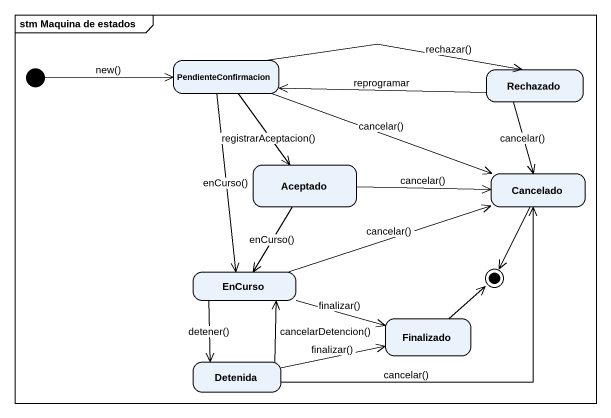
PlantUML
@startuml
mainframe stm Maquina de estados
hide empty description
state PendienteConfirmacion
state Rechazado
state Aceptado
state Cancelado
state EnCurso
state Finalizado
state Detenida
[*] -right-> PendienteConfirmacion : new()
PendienteConfirmacion -right-> Rechazado : rechazar()
PendienteConfirmacion --> Aceptado : registrarAceptacion()
PendienteConfirmacion -right-> Cancelado : cancelar()
PendienteConfirmacion --> EnCurso : enCurso()
Rechazado -left-> PendienteConfirmacion : reprogramar
Rechazado --> Cancelado : cancelar()
Aceptado -right-> Cancelado : cancelar()
Aceptado --> EnCurso : enCurso()
EnCurso -right-> Cancelado : cancelar()
EnCurso -right-> Finalizado : finalizar()
EnCurso --> Detenida : detener()
Detenida -up-> Cancelado : cancelar()
Detenida -up-> EnCurso : cancelarDetencion()
Detenida -right-> Finalizado : finalizar()
Cancelado --> [*]
Finalizado -up-> [*]
@enduml
